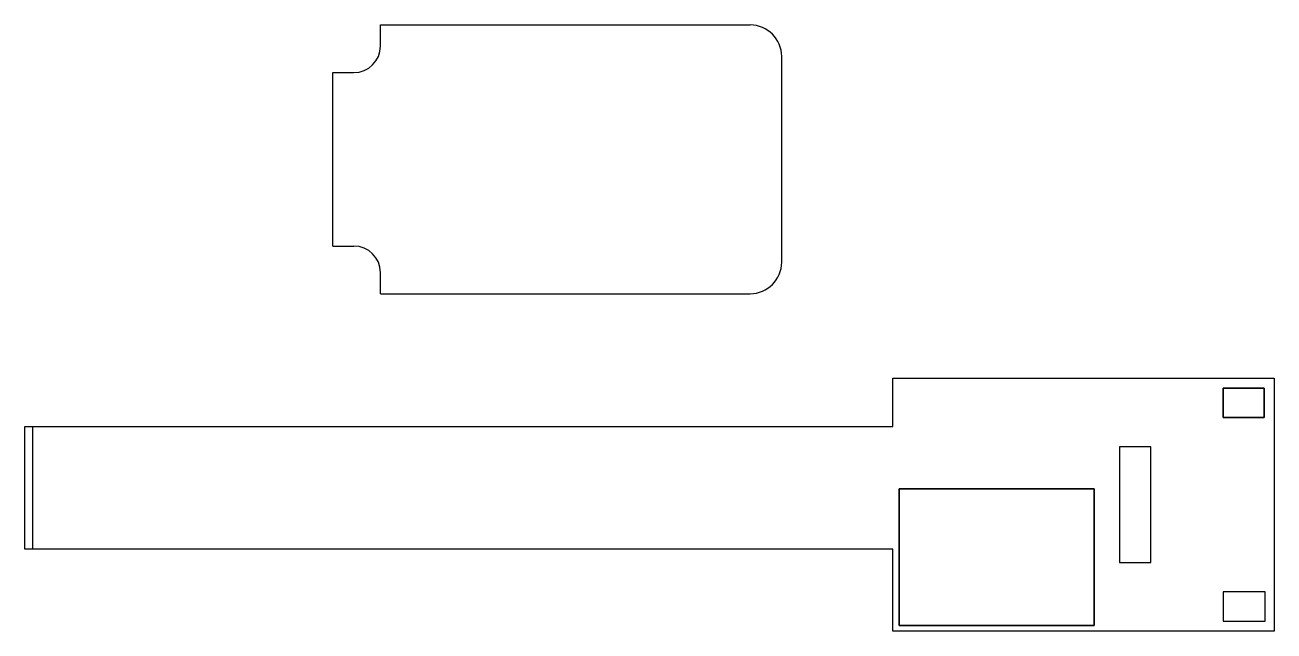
# Model space of a CAD drawing. Header units: millimetres. Extents: x 77.7 to 137.3, y 48.8 to 77.7.
import ezdxf

# ---------------------------------------------------------------- set-up
doc = ezdxf.new("R2010")
doc.units = ezdxf.units.MM
for name, color, linetype in [('BottomCoverlayOutlineLayer2', 7, 'Continuous'), ('Mechanical6', 56, 'Continuous'), ('TopCoverlayOutlineLayer2', 7, 'Continuous')]:
    doc.layers.add(name, color=color, linetype=linetype)

msp = doc.modelspace()

# ---------------------------------------------------------------- linework, layer by layer
at = {"layer": 'BottomCoverlayOutlineLayer2'}
for p, q in [((119.1, 60.874), (137.271, 60.874)), ((119.1, 58.576), (119.1, 60.874)), ((137.271, 60.874), (137.271, 48.83)), ((78.1, 52.724), (78.1, 58.576)), ((78.1, 58.576), (119.1, 58.576)), ((119.1, 52.724), (78.1, 52.724)), ((119.1, 48.83), (119.1, 52.724)), ((137.271, 48.83), (119.1, 48.83))]:
    msp.add_line(p, q, dxfattribs=at)
at = {"layer": 'Mechanical6'}
for p, q in [((94.67, 76.7), (94.67, 77.7)), ((94.67, 77.7), (112.3, 77.7)), ((113.8, 66.4), (113.8, 76.2)), ((92.4, 75.43), (93.4, 75.43)), ((92.4, 67.5), (92.4, 75.43)), ((92.4, 67.17), (92.4, 67.5)), ((92.4, 67.5), (92.4, 67.5)), ((92.4, 67.17), (93.4, 67.17)), ((94.67, 64.9), (94.67, 65.9)), ((94.67, 64.9), (95, 64.9)), ((95, 64.9), (112.3, 64.9))]:
    msp.add_line(p, q, dxfattribs=at)
for centre, radius, start, end in [((112.3, 76.2), 1.5, 0, 90), ((93.4, 76.7), 1.27, 270, 0), ((92.4, 67.5), 0.00000762, 270, 45), ((93.4, 65.9), 1.27, 0, 90), ((112.3, 66.4), 1.5, 270, 0)]:
    msp.add_arc(centre, radius, start, end, dxfattribs=at)
at = {"layer": 'TopCoverlayOutlineLayer2'}
for p, q in [((119.1, 58.576), (119.1, 60.874)), ((119.1, 60.874), (137.271, 60.874)), ((137.271, 60.874), (137.271, 48.83)), ((134.85, 59), (134.85, 60.4)), ((134.85, 60.4), (136.8, 60.4)), ((136.8, 60.4), (134.85, 60.4)), ((134.85, 60.4), (134.85, 59)), ((136.8, 60.4), (136.8, 59)), ((136.8, 59), (136.8, 60.4)), ((136.8, 59), (134.85, 59)), ((134.85, 59), (136.8, 59)), ((77.724, 52.724), (77.724, 58.576)), ((77.724, 58.576), (119.1, 58.576)), ((131.4, 57.6), (129.9, 57.6)), ((129.9, 57.6), (129.9, 52.1)), ((131.4, 57.6), (129.9, 57.6)), ((129.9, 57.6), (129.9, 52.1)), ((131.4, 52.1), (131.4, 57.6)), ((131.4, 52.1), (131.4, 57.6)), ((119.4, 49.1), (119.4, 55.6)), ((119.4, 55.6), (128.7, 55.6)), ((128.7, 55.6), (119.4, 55.6)), ((119.4, 55.6), (119.4, 49.1)), ((128.7, 55.6), (128.7, 49.1)), ((128.7, 49.1), (128.7, 55.6)), ((119.1, 52.724), (77.724, 52.724)), ((119.1, 48.83), (119.1, 52.724)), ((129.9, 52.1), (131.4, 52.1)), ((129.9, 52.1), (131.4, 52.1)), ((136.85, 50.7), (134.85, 50.7)), ((134.85, 50.7), (134.85, 49.3)), ((136.85, 50.7), (134.85, 50.7)), ((134.85, 50.7), (134.85, 49.3)), ((136.85, 49.3), (136.85, 50.7)), ((136.85, 49.3), (136.85, 50.7)), ((137.271, 48.83), (119.1, 48.83)), ((128.7, 49.1), (119.4, 49.1)), ((119.4, 49.1), (128.7, 49.1)), ((134.85, 49.3), (136.85, 49.3)), ((134.85, 49.3), (136.85, 49.3))]:
    msp.add_line(p, q, dxfattribs=at)

doc.saveas('drawing.dxf')
